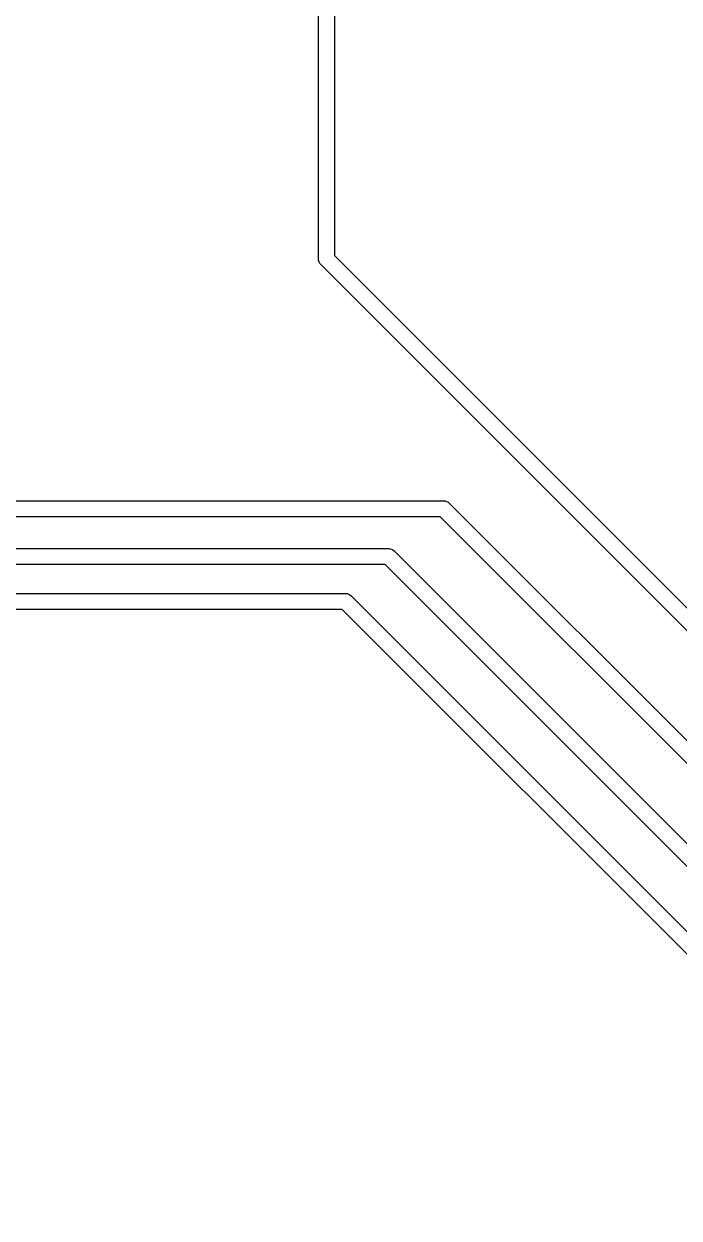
# Model space of a CAD drawing. Extents: x 1 to 84, y 1 to 137.
# Drawn here: x 44.88 to 61.28, y 74.84 to 104.73 of the extents above; entities that cross this region are included whole.
import ezdxf

# ---------------------------------------------------------------- set-up
doc = ezdxf.new("R2010")
doc.units = 0
doc.layers.add('BLACK', color=7, linetype='CONTINUOUS')

msp = doc.modelspace()

# ---------------------------------------------------------------- linework, layer by layer
at = {"layer": 'BLACK', "linetype": 'CONTINUOUS'}
for p, q in [((52.25, 98.8598), (52.25, 125.667)), ((52.65, 125.74), (52.65, 98.9328)), ((52.249, 98.85), (52.25, 98.8598)), ((52.25, 98.8402), (52.249, 98.85)), ((52.2529, 98.8108), (52.25, 98.8402)), ((52.25, 98.8402), (52.25, 98.8402)), ((52.2643, 98.7731), (52.2529, 98.8108)), ((52.2829, 98.7384), (52.2643, 98.7731)), ((52.3079, 98.7079), (52.2829, 98.7384)), ((52.3155, 98.7016), (52.3079, 98.7079)), ((75.6, 75.4172), (52.3155, 98.7016)), ((52.65, 98.9328), (75.9345, 75.6484)), ((26.8727, 92.7945), (55.3712, 92.7945)), ((55.3712, 92.7945), (55.381, 92.7955)), ((55.381, 92.7955), (55.3908, 92.7945)), ((55.3908, 92.7945), (55.3908, 92.7945)), ((55.3908, 92.7945), (55.4202, 92.7916)), ((55.4202, 92.7916), (55.4579, 92.7802)), ((55.4579, 92.7802), (55.4927, 92.7616)), ((55.4927, 92.7616), (55.5231, 92.7366)), ((55.5231, 92.7366), (55.5294, 92.729)), ((55.5294, 92.729), (73.1205, 75.1378)), ((55.2982, 92.3945), (26.8727, 92.3945)), ((72.8377, 74.855), (55.2982, 92.3945)), ((26.1572, 91.6), (53.9902, 91.6)), ((53.9902, 91.6), (54, 91.601)), ((54, 91.601), (54.0098, 91.6)), ((54.0098, 91.6), (54.0098, 91.6)), ((54.0098, 91.6), (54.0392, 91.5971)), ((54.0392, 91.5971), (54.0769, 91.5857)), ((54.0769, 91.5857), (54.1117, 91.5671)), ((54.1117, 91.5671), (54.1421, 91.5421)), ((54.1421, 91.5421), (54.1484, 91.5345)), ((54.1484, 91.5345), (70.5595, 75.1233)), ((53.9172, 91.2), (26.1572, 91.2)), ((70.2767, 74.8405), (53.9172, 91.2)), ((25.6078, 90.475), (52.9152, 90.475)), ((52.9152, 90.475), (52.925, 90.476)), ((52.925, 90.476), (52.9348, 90.475)), ((52.9348, 90.475), (52.9348, 90.475)), ((52.9348, 90.475), (52.9642, 90.4721)), ((52.9642, 90.4721), (53.0019, 90.4607)), ((53.0019, 90.4607), (53.0366, 90.4421)), ((53.0366, 90.4421), (53.0671, 90.4171)), ((53.0671, 90.4171), (53.0734, 90.4095)), ((53.0734, 90.4095), (68.2345, 75.2484)), ((52.8422, 90.075), (25.5348, 90.075)), ((67.8325, 75.0847), (52.8422, 90.075))]:
    msp.add_line(p, q, dxfattribs=at)

doc.saveas('drawing.dxf')
